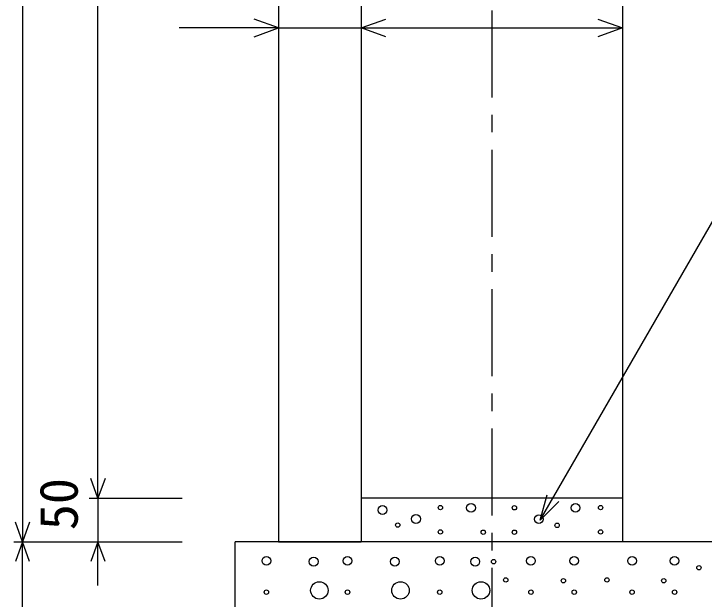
# Model space of a CAD drawing. Units: millimetres, scale not verified. Extents: x -16800 to 16800, y -5940 to 5940.
# Drawn here: x 13901 to 14694, y -1817 to -1145 of the extents above; entities that cross this region are included whole.
import ezdxf
from ezdxf.enums import TextEntityAlignment as Align

# ---------------------------------------------------------------- set-up
doc = ezdxf.new("R2010")
doc.units = ezdxf.units.MM
doc.header["$LTSCALE"] = 20
doc.linetypes.add('CHAIN1', pattern=[8, 5, -1, 1, -1])
for name, color, linetype, lineweight in [('0-0_DIM', 7, 'Continuous', 25), ('0-2_HATCH', 6, 'Continuous', 25), ('0-5_OUTLINE', 3, 'Continuous', 25)]:
    doc.layers.add(name, color=color, linetype=linetype, lineweight=lineweight)
doc.styles.add('ＭＳ ゴシック', font='')
doc.styles.get('ＭＳ ゴシック').set_extended_font_data('MS Gothic')

msp = doc.modelspace()

# ---------------------------------------------------------------- linework, layer by layer
at = {"layer": '0-0_DIM', "linetype": 'CHAIN1'}
msp.add_line((14450, -181.24), (14450, -2056.54), dxfattribs=at)
at = {"layer": '0-0_DIM'}
for p, q in [((13910.8, -221.38), (13910.8, -1751.38)), ((13997.46, -1701.38), (13997.46, -301.88)), ((14205, -1161.38), (14090.94, -1161.38)), ((14205, -1161.38), (14300, -1161.38)), ((14300, -1161.38), (14600, -1161.38)), ((14505.74, -1726.38), (14513.5, -1697.4)), ((13987.46, -1701.38), (14094.13, -1701.38)), ((13997.46, -1701.38), (13997.46, -1751.38)), ((14505.74, -1726.38), (14526.95, -1705.17)), ((13900.8, -1751.38), (14094.13, -1751.38)), ((13910.8, -1851.38), (13910.8, -1751.38)), ((13997.46, -1801.38), (13997.46, -1751.38))]:
    msp.add_line(p, q, dxfattribs=at)
for points in [[(14176.81, -1171.64), (14205, -1161.38), (14176.81, -1151.12)], [(14328.19, -1171.64), (14300, -1161.38), (14328.19, -1151.12)], [(14571.81, -1151.12), (14600, -1161.38), (14571.81, -1171.64)], [(14505.74, -1726.38), (14726.85, -1343.41), (15366.05, -1343.41)], [(14005.67, -1678.83), (13997.46, -1701.38), (13989.26, -1678.83)], [(13919.01, -1728.83), (13910.8, -1751.38), (13902.59, -1728.83)], [(13919.01, -1773.93), (13910.8, -1751.38), (13902.59, -1773.93)], [(14005.67, -1773.93), (13997.46, -1751.38), (13989.26, -1773.93)]]:
    msp.add_lwpolyline(points, dxfattribs=at)
at = {"layer": '0-2_HATCH'}
for centre, radius in [((14324.37, -1714.88), 5), ((14390.93, -1712.07), 2.5), ((14426.09, -1712.35), 5), ((14476, -1712.35), 2.5), ((14546.09, -1712.35), 5), ((14574.95, -1712.07), 2.5), ((14362.89, -1725.2), 5), ((14504.04, -1725.48), 5), ((14341.86, -1732.2), 2.5), ((14525.07, -1732.49), 2.5), ((14390.93, -1740.08), 2.5), ((14440.11, -1740.36), 2.5), ((14476, -1740.36), 2.5), ((14574.95, -1740.08), 2.5), ((14191.01, -1773.33), 5), ((14284.2, -1773.33), 5), ((14390.12, -1773.33), 5), ((14494.94, -1773.33), 5), ((14544.64, -1773.33), 5), ((14611.11, -1773.33), 5), ((14659.97, -1773.33), 5), ((14245.32, -1774.2), 5), ((14338.52, -1774.2), 5), ((14431.02, -1774.2), 5), ((14452.05, -1774.2), 2.5), ((14688.01, -1781.2), 2.5), ((14251.86, -1807.21), 10), ((14345.06, -1807.21), 10), ((14437.55, -1807.21), 10), ((14466.06, -1795.21), 2.5), ((14532.22, -1796.12), 2.5), ((14582.23, -1795.21), 2.5), ((14647.55, -1796.12), 2.5), ((14191.01, -1809.22), 2.5), ((14284.2, -1809.22), 2.5), ((14390.12, -1809.22), 2.5), ((14494.94, -1809.22), 2.5), ((14544.64, -1809.22), 2.5), ((14611.11, -1809.22), 2.5), ((14659.97, -1809.22), 2.5)]:
    msp.add_circle(centre, radius, dxfattribs=at)
at = {"layer": '0-5_OUTLINE'}
for p, q in [((14205, -410.88), (14205, -1751.38)), ((14300, -571.38), (14300, -1751.38)), ((14600, -571.38), (14600, -1751.38)), ((14600, -1701.38), (14300, -1701.38)), ((15445, -1751.38), (14155, -1751.38)), ((14155, -1851.38), (14155, -1751.38)), ((14205, -1751.38), (14300, -1751.38)), ((15395, -1751.38), (14600, -1751.38))]:
    msp.add_line(p, q, dxfattribs=at)

# ---------------------------------------------------------------- texts
at = {"layer": '0-0_DIM', "style": 'ＭＳ ゴシック'}
msp.add_text('50', height=43.99, rotation=90, dxfattribs=at).set_placement((13987.46, -1738.05), align=Align.BOTTOM_LEFT)

doc.saveas('drawing.dxf')
